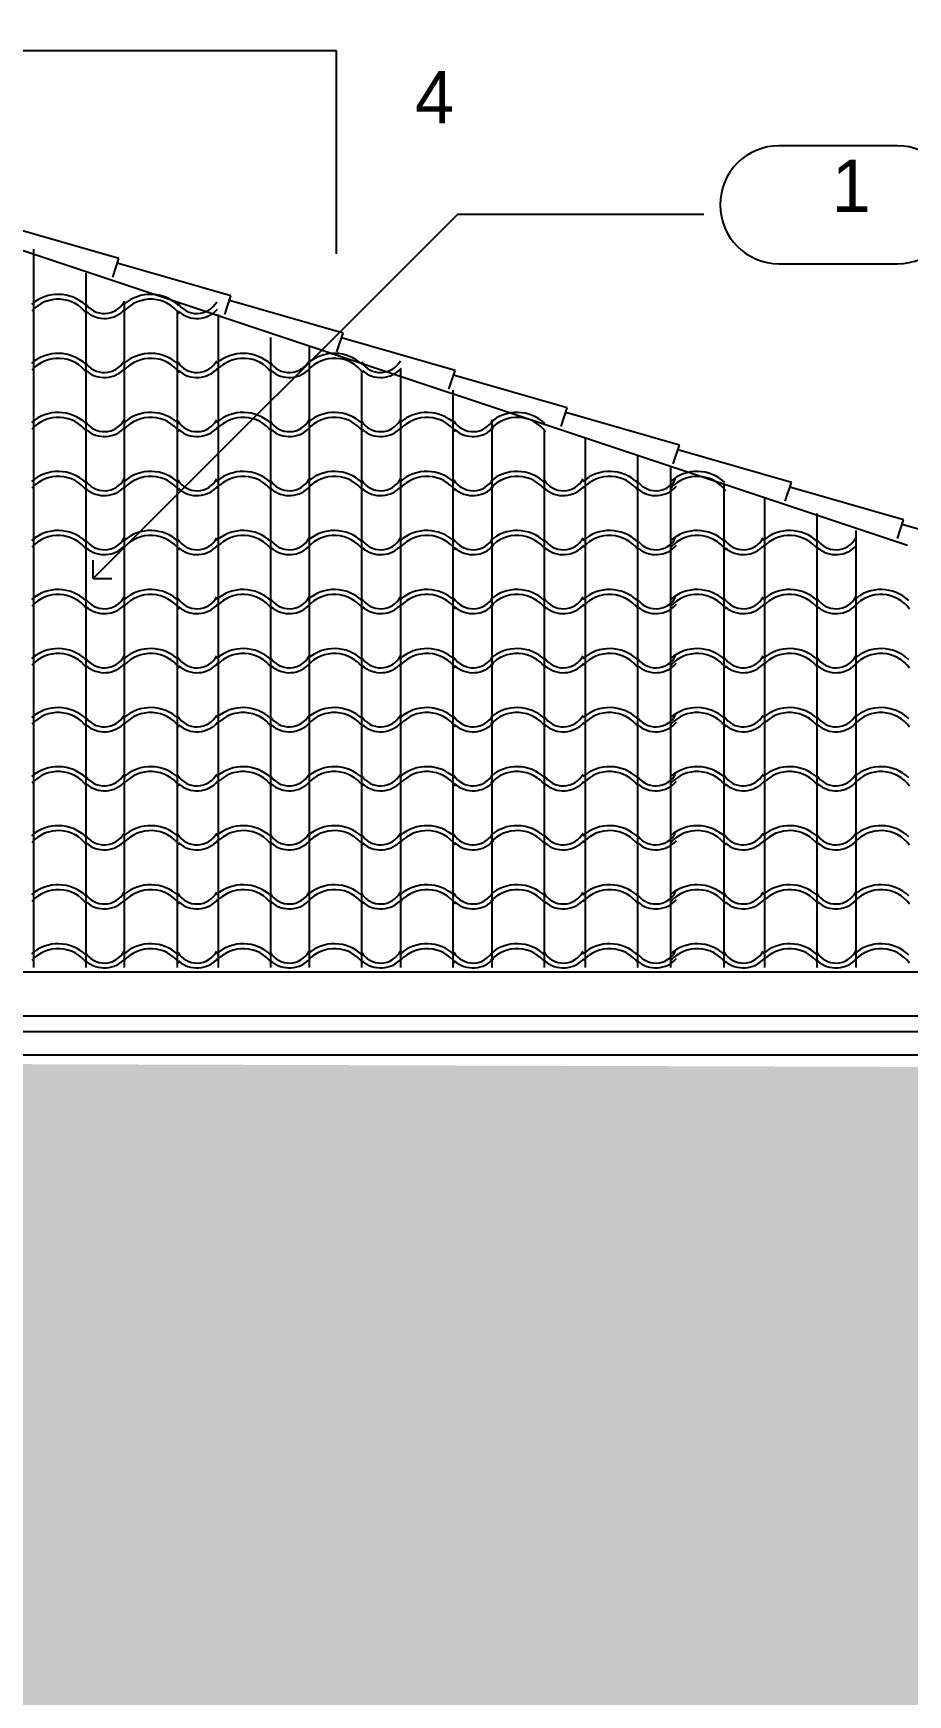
# Model space of a CAD drawing. Extents: x -92740 to -63661, y -15771 to -4391.
# Drawn here: x -80939.3 to -80844.7, y -13585.9 to -13406 of the extents above; entities that cross this region are included whole.
import ezdxf
from ezdxf.enums import TextEntityAlignment as Align

# ---------------------------------------------------------------- set-up
doc = ezdxf.new("R2010")
doc.units = 0
doc.header["$MEASUREMENT"] = 0
for name, color, linetype in [('B1NOTES', 2, 'Continuous'), ('ELEVATIONS', 7, 'Continuous'), ('ROOFTILE', 7, 'Continuous'), ('STUCCO', 4, 'Continuous')]:
    doc.layers.add(name, color=color, linetype=linetype)
doc.styles.add('DCADTXTSTYLE1', font='AVG_TP')

msp = doc.modelspace()

# ---------------------------------------------------------------- hatches: boundary and pattern name
at = {"layer": 'STUCCO', "linetype": 'Continuous', "ltscale": 12.78}
h = msp.add_hatch(dxfattribs=at)
h.set_pattern_fill('cement', color=9, scale=1.5625, style=0, pattern_type=2)
h.set_pattern_definition([(20, (0, 0), (-2.1376259, 5.8730789), [-6.09375015, 0.15625]), (55, (0, 0), (-5.1197003, 3.58485273), [-6.09375015, 0.15625]), (80, (0, 0), (-6.15504846, 1.0853011), [-6.09375015, 0.15625])])
h.paths.add_polyline_path([(-81393.78, -13516.19), (-81393.78, -13842.08), (-80716.44, -13842.08), (-80716.44, -13518.32)], flags=0)

# ---------------------------------------------------------------- linework, layer by layer
at = {"layer": 'B1NOTES', "color": 1, "linetype": 'Continuous', "ltscale": 12.78}
for p, q in [((-80845.84, -13418.21), (-80858.62, -13418.21)), ((-80858.62, -13430.99), (-80845.84, -13430.99))]:
    msp.add_line(p, q, dxfattribs=at)
for centre, start, end in [((-80858.62, -13424.6), 90, 180), ((-80845.84, -13424.6), 0, 90), ((-80858.62, -13424.6), 180, 270), ((-80845.84, -13424.6), 270, 360)]:
    msp.add_arc(centre, 6.39, start, end, dxfattribs=at)
at = {"layer": 'ELEVATIONS', "color": 1, "linetype": 'Continuous', "ltscale": 12.78}
for p, q in [((-80844.75, -13461.47), (-81011.04, -13406.04)), ((-80930.04, -13430.41), (-80942.33, -13426.87)), ((-80930.71, -13432.43), (-80930.04, -13430.41)), ((-80917.92, -13434.45), (-80930.21, -13430.91)), ((-80918.59, -13436.47), (-80917.92, -13434.45)), ((-80905.79, -13438.49), (-80918.08, -13434.95)), ((-80906.46, -13440.51), (-80905.79, -13438.49)), ((-80893.67, -13442.53), (-80905.96, -13438.99)), ((-80894.34, -13444.55), (-80893.67, -13442.53)), ((-80881.54, -13446.57), (-80893.84, -13443.03)), ((-80882.22, -13448.59), (-80881.54, -13446.57)), ((-80869.42, -13450.61), (-80881.71, -13447.08)), ((-80870.09, -13452.63), (-80869.42, -13450.61)), ((-80857.29, -13454.65), (-80869.59, -13451.12)), ((-80857.97, -13456.67), (-80857.29, -13454.65)), ((-80845.17, -13458.7), (-80857.46, -13455.16)), ((-80845.84, -13460.72), (-80845.17, -13458.7)), ((-80833.05, -13462.74), (-80845.34, -13459.2)), ((-80704.73, -13507.67), (-81406.49, -13507.67)), ((-80706.03, -13512.41), (-81405.47, -13512.41)), ((-80708.46, -13514.12), (-81402.83, -13514.12)), ((-80710.99, -13516.64), (-81400.3, -13516.64))]:
    msp.add_line(p, q, dxfattribs=at)
at = {"layer": 'ELEVATIONS', "color": 1, "linetype": 'Continuous', "ltscale": 8.52}
for p, q in [((-80971.15, -13407.92), (-80906.54, -13407.92)), ((-80906.54, -13407.92), (-80906.54, -13429.93)), ((-80932.81, -13465.07), (-80932.81, -13463.06)), ((-80932.81, -13465.07), (-80930.81, -13465.07))]:
    msp.add_line(p, q, dxfattribs=at)
at = {"layer": 'ELEVATIONS', "color": 2, "linetype": 'Continuous', "ltscale": 8.52}
for p, q in [((-80893.41, -13425.67), (-80932.81, -13465.07)), ((-80866.78, -13425.67), (-80893.41, -13425.67))]:
    msp.add_line(p, q, dxfattribs=at)
at = {"layer": 'ROOFTILE', "color": 7, "linetype": 'Continuous', "ltscale": 12.78}
for p, q in [((-80939.23, -13507.14), (-80939.23, -13429.4)), ((-80933.57, -13507.14), (-80933.57, -13432.01)), ((-80929.44, -13507.14), (-80929.44, -13435.05)), ((-80923.69, -13507.14), (-80923.69, -13436.06)), ((-80919.28, -13507.14), (-80919.28, -13436.47)), ((-80913.62, -13507.14), (-80913.62, -13438.96)), ((-80909.41, -13507.14), (-80909.41, -13439.91)), ((-80899.53, -13507.14), (-80899.53, -13442.33)), ((-80903.75, -13507.14), (-80903.75, -13442.64)), ((-80893.87, -13507.14), (-80893.87, -13444.66)), ((-80889.66, -13507.14), (-80889.66, -13447.88)), ((-80883.99, -13507.14), (-80883.99, -13449.03)), ((-80879.59, -13507.14), (-80879.59, -13449.85)), ((-80873.93, -13507.14), (-80873.93, -13451.74)), ((-80870.33, -13507.14), (-80870.33, -13452.94)), ((-80864.58, -13507.14), (-80864.58, -13454.86)), ((-80860.17, -13507.14), (-80860.17, -13456.32)), ((-80854.51, -13507.14), (-80854.51, -13458.02)), ((-80850.3, -13507.14), (-80850.3, -13459.87))]:
    msp.add_line(p, q, dxfattribs=at)
for centre, radius, start, end in [((-80936.61, -13438.67), 4.37, 46.5154, 131.1465), ((-80936.61, -13438.67), 3.84, 36.0644, 138.0128), ((-80931.61, -13433.94), 2.44, 211.6504, 331.6052), ((-80926.6, -13438.67), 4.37, 46.5154, 131.1465), ((-80926.6, -13438.67), 3.84, 36.0644, 138.0128), ((-80921.6, -13433.94), 2.44, 211.6504, 331.6052), ((-80931.61, -13433.94), 2.97, 228.3381, 319.0707), ((-80921.6, -13433.94), 2.97, 228.3381, 319.0707), ((-80936.61, -13445.06), 4.37, 46.5154, 131.1465), ((-80926.6, -13445.06), 4.37, 46.5154, 131.1465), ((-80916.6, -13445.06), 4.37, 46.5154, 131.1465), ((-80906.73, -13445.06), 4.37, 46.5154, 131.1465), ((-80936.61, -13445.06), 3.84, 36.0644, 138.0128), ((-80931.61, -13440.33), 2.44, 211.6504, 331.6052), ((-80931.61, -13440.33), 2.97, 228.3381, 319.0707), ((-80926.6, -13445.06), 3.84, 36.0644, 138.0128), ((-80921.6, -13440.33), 2.44, 211.6504, 331.6052), ((-80921.6, -13440.33), 2.97, 228.3381, 319.0707), ((-80916.6, -13445.06), 3.84, 36.0644, 138.0128), ((-80911.6, -13440.33), 2.44, 211.6504, 331.6052), ((-80911.6, -13440.33), 2.97, 228.3381, 319.0707), ((-80906.73, -13445.06), 3.84, 36.0644, 138.0128), ((-80901.73, -13440.33), 2.44, 211.6504, 331.6052), ((-80901.73, -13440.33), 2.97, 228.3381, 319.0707), ((-80936.61, -13451.45), 4.37, 46.5154, 131.1465), ((-80936.61, -13451.45), 3.84, 36.0644, 138.0128), ((-80931.61, -13446.72), 2.44, 211.6504, 331.6052), ((-80926.6, -13451.45), 4.37, 46.5154, 131.1465), ((-80926.6, -13451.45), 3.84, 36.0644, 138.0128), ((-80921.6, -13446.72), 2.44, 211.6504, 331.6052), ((-80916.6, -13451.45), 4.37, 46.5154, 131.1465), ((-80916.6, -13451.45), 3.84, 36.0644, 138.0128), ((-80911.6, -13446.72), 2.44, 211.6504, 331.6052), ((-80906.73, -13451.45), 4.37, 46.5154, 131.1465), ((-80906.73, -13451.45), 3.84, 36.0644, 138.0128), ((-80901.73, -13446.72), 2.44, 211.6504, 331.6052), ((-80896.73, -13451.45), 4.37, 46.5154, 131.1465), ((-80896.73, -13451.45), 3.84, 36.0644, 138.0128), ((-80891.73, -13446.72), 2.44, 211.6504, 331.6052), ((-80886.98, -13451.45), 4.37, 46.5154, 131.1465), ((-80886.98, -13451.45), 3.84, 36.0644, 138.0128), ((-80931.61, -13446.72), 2.97, 228.3381, 319.0707), ((-80921.6, -13446.72), 2.97, 228.3381, 319.0707), ((-80911.6, -13446.72), 2.97, 228.3381, 319.0707), ((-80901.73, -13446.72), 2.97, 228.3381, 319.0707), ((-80891.73, -13446.72), 2.97, 228.3381, 319.0707), ((-80936.61, -13457.84), 4.37, 46.5154, 131.1465), ((-80936.61, -13457.84), 3.84, 36.0644, 138.0128), ((-80931.61, -13453.11), 2.44, 211.6504, 331.6052), ((-80931.61, -13453.11), 2.97, 228.3381, 319.0707), ((-80926.6, -13457.84), 4.37, 46.5154, 131.1465), ((-80926.6, -13457.84), 3.84, 36.0644, 138.0128), ((-80921.6, -13453.11), 2.44, 211.6504, 331.6052), ((-80921.6, -13453.11), 2.97, 228.3381, 319.0707), ((-80916.6, -13457.84), 4.37, 46.5154, 131.1465), ((-80916.6, -13457.84), 3.84, 36.0644, 138.0128), ((-80911.6, -13453.11), 2.44, 211.6504, 331.6052), ((-80911.6, -13453.11), 2.97, 228.3381, 319.0707), ((-80906.73, -13457.84), 4.37, 46.5154, 131.1465), ((-80906.73, -13457.84), 3.84, 36.0644, 138.0128), ((-80901.73, -13453.11), 2.44, 211.6504, 331.6052), ((-80901.73, -13453.11), 2.97, 228.3381, 319.0707), ((-80896.73, -13457.84), 4.37, 46.5154, 131.1465), ((-80896.73, -13457.84), 3.84, 36.0644, 138.0128), ((-80891.73, -13453.11), 2.44, 211.6504, 331.6052), ((-80891.73, -13453.11), 2.97, 228.3381, 319.0707), ((-80886.98, -13457.84), 4.37, 46.5154, 131.1465), ((-80886.98, -13457.84), 3.84, 36.0644, 138.0128), ((-80881.98, -13453.11), 2.44, 211.6504, 331.6052), ((-80881.98, -13453.11), 2.97, 228.3381, 319.0707), ((-80876.97, -13457.84), 4.37, 46.5154, 131.1465), ((-80876.97, -13457.84), 3.84, 36.0644, 138.0128), ((-80871.97, -13453.11), 2.44, 211.6504, 331.6052), ((-80871.97, -13453.11), 2.97, 228.3381, 319.0707), ((-80867.5, -13457.84), 4.37, 46.5154, 131.1465), ((-80867.5, -13457.84), 3.84, 36.0644, 138.0128), ((-80936.61, -13464.23), 4.37, 46.5154, 131.1465), ((-80936.61, -13464.23), 3.84, 36.0644, 138.0128), ((-80926.6, -13464.23), 4.37, 46.5154, 131.1465), ((-80926.6, -13464.23), 3.84, 36.0644, 138.0128), ((-80916.6, -13464.23), 4.37, 46.5154, 131.1465), ((-80916.6, -13464.23), 3.84, 36.0644, 138.0128), ((-80906.73, -13464.23), 4.37, 46.5154, 131.1465), ((-80906.73, -13464.23), 3.84, 36.0644, 138.0128), ((-80896.73, -13464.23), 4.37, 46.5154, 131.1465), ((-80896.73, -13464.23), 3.84, 36.0644, 138.0128), ((-80886.98, -13464.23), 4.37, 46.5154, 131.1465), ((-80886.98, -13464.23), 3.84, 36.0644, 138.0128), ((-80876.97, -13464.23), 4.37, 46.5154, 131.1465), ((-80876.97, -13464.23), 3.84, 36.0644, 138.0128), ((-80867.5, -13464.23), 4.37, 46.5154, 131.1465), ((-80867.5, -13464.23), 3.84, 36.0644, 138.0128), ((-80857.5, -13464.23), 4.37, 46.5154, 131.1465), ((-80857.5, -13464.23), 3.84, 36.0644, 138.0128), ((-80931.61, -13459.5), 2.44, 211.6504, 331.6052), ((-80931.61, -13459.5), 2.97, 228.3381, 319.0707), ((-80921.6, -13459.5), 2.44, 211.6504, 331.6052), ((-80921.6, -13459.5), 2.97, 228.3381, 319.0707), ((-80911.6, -13459.5), 2.44, 211.6504, 331.6052), ((-80911.6, -13459.5), 2.97, 228.3381, 319.0707), ((-80901.73, -13459.5), 2.44, 211.6504, 331.6052), ((-80901.73, -13459.5), 2.97, 228.3381, 319.0707), ((-80891.73, -13459.5), 2.44, 211.6504, 331.6052), ((-80891.73, -13459.5), 2.97, 228.3381, 319.0707), ((-80881.98, -13459.5), 2.44, 211.6504, 331.6052), ((-80881.98, -13459.5), 2.97, 228.3381, 319.0707), ((-80871.97, -13459.5), 2.44, 211.6504, 331.6052), ((-80871.97, -13459.5), 2.97, 228.3381, 319.0707), ((-80862.5, -13459.5), 2.44, 211.6504, 331.6052), ((-80862.5, -13459.5), 2.97, 228.3381, 319.0707), ((-80852.49, -13459.5), 2.44, 211.6504, 331.6052), ((-80852.49, -13459.5), 2.97, 228.3381, 319.0707), ((-80936.61, -13470.62), 4.37, 46.5154, 131.1465), ((-80936.61, -13470.62), 3.84, 36.0644, 138.0128), ((-80931.61, -13465.89), 2.44, 211.6504, 331.6052), ((-80926.6, -13470.62), 4.37, 46.5154, 131.1465), ((-80926.6, -13470.62), 3.84, 36.0644, 138.0128), ((-80921.6, -13465.89), 2.44, 211.6504, 331.6052), ((-80916.6, -13470.62), 4.37, 46.5154, 131.1465), ((-80916.6, -13470.62), 3.84, 36.0644, 138.0128), ((-80911.6, -13465.89), 2.44, 211.6504, 331.6052), ((-80906.73, -13470.62), 4.37, 46.5154, 131.1465), ((-80906.73, -13470.62), 3.84, 36.0644, 138.0128), ((-80901.73, -13465.89), 2.44, 211.6504, 331.6052), ((-80896.73, -13470.62), 4.37, 46.5154, 131.1465), ((-80896.73, -13470.62), 3.84, 36.0644, 138.0128), ((-80891.73, -13465.89), 2.44, 211.6504, 331.6052), ((-80886.98, -13470.62), 4.37, 46.5154, 131.1465), ((-80886.98, -13470.62), 3.84, 36.0644, 138.0128), ((-80881.98, -13465.89), 2.44, 211.6504, 331.6052), ((-80876.97, -13470.62), 4.37, 46.5154, 131.1465), ((-80876.97, -13470.62), 3.84, 36.0644, 138.0128), ((-80871.97, -13465.89), 2.44, 211.6504, 331.6052), ((-80867.5, -13470.62), 4.37, 46.5154, 131.1465), ((-80867.5, -13470.62), 3.84, 36.0644, 138.0128), ((-80862.5, -13465.89), 2.44, 211.6504, 331.6052), ((-80857.5, -13470.62), 4.37, 46.5154, 131.1465), ((-80857.5, -13470.62), 3.84, 36.0644, 138.0128), ((-80852.49, -13465.89), 2.44, 211.6504, 331.6052), ((-80847.62, -13470.62), 4.37, 46.5154, 131.1465), ((-80847.62, -13470.62), 3.84, 36.0644, 138.0128), ((-80931.61, -13465.89), 2.97, 228.3381, 319.0707), ((-80921.6, -13465.89), 2.97, 228.3381, 319.0707), ((-80911.6, -13465.89), 2.97, 228.3381, 319.0707), ((-80901.73, -13465.89), 2.97, 228.3381, 319.0707), ((-80891.73, -13465.89), 2.97, 228.3381, 319.0707), ((-80881.98, -13465.89), 2.97, 228.3381, 319.0707), ((-80871.97, -13465.89), 2.97, 228.3381, 319.0707), ((-80862.5, -13465.89), 2.97, 228.3381, 319.0707), ((-80852.49, -13465.89), 2.97, 228.3381, 319.0707), ((-80936.61, -13477.01), 4.37, 46.5154, 131.1465), ((-80936.61, -13477.01), 3.84, 36.0644, 138.0128), ((-80926.6, -13477.01), 4.37, 46.5154, 131.1465), ((-80926.6, -13477.01), 3.84, 36.0644, 138.0128), ((-80916.6, -13477.01), 4.37, 46.5154, 131.1465), ((-80916.6, -13477.01), 3.84, 36.0644, 138.0128), ((-80906.73, -13477.01), 4.37, 46.5154, 131.1465), ((-80906.73, -13477.01), 3.84, 36.0644, 138.0128), ((-80896.73, -13477.01), 4.37, 46.5154, 131.1465), ((-80896.73, -13477.01), 3.84, 36.0644, 138.0128), ((-80886.98, -13477.01), 4.37, 46.5154, 131.1465), ((-80886.98, -13477.01), 3.84, 36.0644, 138.0128), ((-80876.97, -13477.01), 4.37, 46.5154, 131.1465), ((-80876.97, -13477.01), 3.84, 36.0644, 138.0128), ((-80867.5, -13477.01), 4.37, 46.5154, 131.1465), ((-80867.5, -13477.01), 3.84, 36.0644, 138.0128), ((-80857.5, -13477.01), 4.37, 46.5154, 131.1465), ((-80857.5, -13477.01), 3.84, 36.0644, 138.0128), ((-80847.62, -13477.01), 4.37, 46.5154, 131.1465), ((-80847.62, -13477.01), 3.84, 36.0644, 138.0128), ((-80931.61, -13472.28), 2.44, 211.6504, 331.6052), ((-80931.61, -13472.28), 2.97, 228.3381, 319.0707), ((-80921.6, -13472.28), 2.44, 211.6504, 331.6052), ((-80921.6, -13472.28), 2.97, 228.3381, 319.0707), ((-80911.6, -13472.28), 2.44, 211.6504, 331.6052), ((-80911.6, -13472.28), 2.97, 228.3381, 319.0707), ((-80901.73, -13472.28), 2.44, 211.6504, 331.6052), ((-80901.73, -13472.28), 2.97, 228.3381, 319.0707), ((-80891.73, -13472.28), 2.44, 211.6504, 331.6052), ((-80891.73, -13472.28), 2.97, 228.3381, 319.0707), ((-80881.98, -13472.28), 2.44, 211.6504, 331.6052), ((-80881.98, -13472.28), 2.97, 228.3381, 319.0707), ((-80871.97, -13472.28), 2.44, 211.6504, 331.6052), ((-80871.97, -13472.28), 2.97, 228.3381, 319.0707), ((-80862.5, -13472.28), 2.44, 211.6504, 331.6052), ((-80862.5, -13472.28), 2.97, 228.3381, 319.0707), ((-80852.49, -13472.28), 2.44, 211.6504, 331.6052), ((-80852.49, -13472.28), 2.97, 228.3381, 319.0707), ((-80936.61, -13483.4), 4.37, 46.5154, 131.1465), ((-80936.61, -13483.4), 3.84, 36.0644, 138.0128), ((-80931.61, -13478.67), 2.44, 211.6504, 331.6052), ((-80926.6, -13483.4), 4.37, 46.5154, 131.1465), ((-80926.6, -13483.4), 3.84, 36.0644, 138.0128), ((-80921.6, -13478.67), 2.44, 211.6504, 331.6052), ((-80916.6, -13483.4), 4.37, 46.5154, 131.1465), ((-80916.6, -13483.4), 3.84, 36.0644, 138.0128), ((-80911.6, -13478.67), 2.44, 211.6504, 331.6052), ((-80906.73, -13483.4), 4.37, 46.5154, 131.1465), ((-80906.73, -13483.4), 3.84, 36.0644, 138.0128), ((-80901.73, -13478.67), 2.44, 211.6504, 331.6052), ((-80896.73, -13483.4), 4.37, 46.5154, 131.1465), ((-80896.73, -13483.4), 3.84, 36.0644, 138.0128), ((-80891.73, -13478.67), 2.44, 211.6504, 331.6052), ((-80886.98, -13483.4), 4.37, 46.5154, 131.1465), ((-80886.98, -13483.4), 3.84, 36.0644, 138.0128), ((-80881.98, -13478.67), 2.44, 211.6504, 331.6052), ((-80876.97, -13483.4), 4.37, 46.5154, 131.1465), ((-80876.97, -13483.4), 3.84, 36.0644, 138.0128), ((-80871.97, -13478.67), 2.44, 211.6504, 331.6052), ((-80867.5, -13483.4), 4.37, 46.5154, 131.1465), ((-80867.5, -13483.4), 3.84, 36.0644, 138.0128), ((-80862.5, -13478.67), 2.44, 211.6504, 331.6052), ((-80857.5, -13483.4), 4.37, 46.5154, 131.1465), ((-80857.5, -13483.4), 3.84, 36.0644, 138.0128), ((-80852.49, -13478.67), 2.44, 211.6504, 331.6052), ((-80847.62, -13483.4), 4.37, 46.5154, 131.1465), ((-80847.62, -13483.4), 3.84, 36.0644, 138.0128), ((-80931.61, -13478.67), 2.97, 228.3381, 319.0707), ((-80921.6, -13478.67), 2.97, 228.3381, 319.0707), ((-80911.6, -13478.67), 2.97, 228.3381, 319.0707), ((-80901.73, -13478.67), 2.97, 228.3381, 319.0707), ((-80891.73, -13478.67), 2.97, 228.3381, 319.0707), ((-80881.98, -13478.67), 2.97, 228.3381, 319.0707), ((-80871.97, -13478.67), 2.97, 228.3381, 319.0707), ((-80862.5, -13478.67), 2.97, 228.3381, 319.0707), ((-80852.49, -13478.67), 2.97, 228.3381, 319.0707), ((-80936.61, -13489.79), 4.37, 46.5154, 131.1465), ((-80926.6, -13489.79), 4.37, 46.5154, 131.1465), ((-80916.6, -13489.79), 4.37, 46.5154, 131.1465), ((-80906.73, -13489.79), 4.37, 46.5154, 131.1465), ((-80896.73, -13489.79), 4.37, 46.5154, 131.1465), ((-80886.98, -13489.79), 4.37, 46.5154, 131.1465), ((-80876.97, -13489.79), 4.37, 46.5154, 131.1465), ((-80867.5, -13489.79), 4.37, 46.5154, 131.1465), ((-80857.5, -13489.79), 4.37, 46.5154, 131.1465), ((-80847.62, -13489.79), 4.37, 46.5154, 131.1465), ((-80936.61, -13489.79), 3.84, 36.0644, 138.0128), ((-80931.61, -13485.06), 2.44, 211.6504, 331.6052), ((-80931.61, -13485.06), 2.97, 228.3381, 319.0707), ((-80926.6, -13489.79), 3.84, 36.0644, 138.0128), ((-80921.6, -13485.06), 2.44, 211.6504, 331.6052), ((-80921.6, -13485.06), 2.97, 228.3381, 319.0707), ((-80916.6, -13489.79), 3.84, 36.0644, 138.0128), ((-80911.6, -13485.06), 2.44, 211.6504, 331.6052), ((-80911.6, -13485.06), 2.97, 228.3381, 319.0707), ((-80906.73, -13489.79), 3.84, 36.0644, 138.0128), ((-80901.73, -13485.06), 2.44, 211.6504, 331.6052), ((-80901.73, -13485.06), 2.97, 228.3381, 319.0707), ((-80896.73, -13489.79), 3.84, 36.0644, 138.0128), ((-80891.73, -13485.06), 2.44, 211.6504, 331.6052), ((-80891.73, -13485.06), 2.97, 228.3381, 319.0707), ((-80886.98, -13489.79), 3.84, 36.0644, 138.0128), ((-80881.98, -13485.06), 2.44, 211.6504, 331.6052), ((-80881.98, -13485.06), 2.97, 228.3381, 319.0707), ((-80876.97, -13489.79), 3.84, 36.0644, 138.0128), ((-80871.97, -13485.06), 2.44, 211.6504, 331.6052), ((-80871.97, -13485.06), 2.97, 228.3381, 319.0707), ((-80867.5, -13489.79), 3.84, 36.0644, 138.0128), ((-80862.5, -13485.06), 2.44, 211.6504, 331.6052), ((-80862.5, -13485.06), 2.97, 228.3381, 319.0707), ((-80857.5, -13489.79), 3.84, 36.0644, 138.0128), ((-80852.49, -13485.06), 2.44, 211.6504, 331.6052), ((-80852.49, -13485.06), 2.97, 228.3381, 319.0707), ((-80847.62, -13489.79), 3.84, 36.0644, 138.0128), ((-80936.61, -13496.18), 4.37, 46.5154, 131.1465), ((-80936.61, -13496.18), 3.84, 36.0644, 138.0128), ((-80931.61, -13491.45), 2.44, 211.6504, 331.6052), ((-80926.6, -13496.18), 4.37, 46.5154, 131.1465), ((-80926.6, -13496.18), 3.84, 36.0644, 138.0128), ((-80921.6, -13491.45), 2.44, 211.6504, 331.6052), ((-80916.6, -13496.18), 4.37, 46.5154, 131.1465), ((-80916.6, -13496.18), 3.84, 36.0644, 138.0128), ((-80911.6, -13491.45), 2.44, 211.6504, 331.6052), ((-80906.73, -13496.18), 4.37, 46.5154, 131.1465), ((-80906.73, -13496.18), 3.84, 36.0644, 138.0128), ((-80901.73, -13491.45), 2.44, 211.6504, 331.6052), ((-80896.73, -13496.18), 4.37, 46.5154, 131.1465), ((-80896.73, -13496.18), 3.84, 36.0644, 138.0128), ((-80891.73, -13491.45), 2.44, 211.6504, 331.6052), ((-80886.98, -13496.18), 4.37, 46.5154, 131.1465), ((-80886.98, -13496.18), 3.84, 36.0644, 138.0128), ((-80881.98, -13491.45), 2.44, 211.6504, 331.6052), ((-80876.97, -13496.18), 4.37, 46.5154, 131.1465), ((-80876.97, -13496.18), 3.84, 36.0644, 138.0128), ((-80871.97, -13491.45), 2.44, 211.6504, 331.6052), ((-80867.5, -13496.18), 4.37, 46.5154, 131.1465), ((-80867.5, -13496.18), 3.84, 36.0644, 138.0128), ((-80862.5, -13491.45), 2.44, 211.6504, 331.6052), ((-80857.5, -13496.18), 4.37, 46.5154, 131.1465), ((-80857.5, -13496.18), 3.84, 36.0644, 138.0128), ((-80852.49, -13491.45), 2.44, 211.6504, 331.6052), ((-80847.62, -13496.18), 4.37, 46.5154, 131.1465), ((-80847.62, -13496.18), 3.84, 36.0644, 138.0128), ((-80931.61, -13491.45), 2.97, 228.3381, 319.0707), ((-80921.6, -13491.45), 2.97, 228.3381, 319.0707), ((-80911.6, -13491.45), 2.97, 228.3381, 319.0707), ((-80901.73, -13491.45), 2.97, 228.3381, 319.0707), ((-80891.73, -13491.45), 2.97, 228.3381, 319.0707), ((-80881.98, -13491.45), 2.97, 228.3381, 319.0707), ((-80871.97, -13491.45), 2.97, 228.3381, 319.0707), ((-80862.5, -13491.45), 2.97, 228.3381, 319.0707), ((-80852.49, -13491.45), 2.97, 228.3381, 319.0707), ((-80936.61, -13502.57), 4.37, 46.5154, 131.1465), ((-80926.6, -13502.57), 4.37, 46.5154, 131.1465), ((-80916.6, -13502.57), 4.37, 46.5154, 131.1465), ((-80906.73, -13502.57), 4.37, 46.5154, 131.1465), ((-80896.73, -13502.57), 4.37, 46.5154, 131.1465), ((-80886.98, -13502.57), 4.37, 46.5154, 131.1465), ((-80876.97, -13502.57), 4.37, 46.5154, 131.1465), ((-80867.5, -13502.57), 4.37, 46.5154, 131.1465), ((-80857.5, -13502.57), 4.37, 46.5154, 131.1465), ((-80847.62, -13502.57), 4.37, 46.5154, 131.1465), ((-80936.61, -13502.57), 3.84, 36.0644, 138.0128), ((-80931.61, -13497.84), 2.44, 211.6504, 331.6052), ((-80931.61, -13497.84), 2.97, 228.3381, 319.0707), ((-80926.6, -13502.57), 3.84, 36.0644, 138.0128), ((-80921.6, -13497.84), 2.44, 211.6504, 331.6052), ((-80921.6, -13497.84), 2.97, 228.3381, 319.0707), ((-80916.6, -13502.57), 3.84, 36.0644, 138.0128), ((-80911.6, -13497.84), 2.44, 211.6504, 331.6052), ((-80911.6, -13497.84), 2.97, 228.3381, 319.0707), ((-80906.73, -13502.57), 3.84, 36.0644, 138.0128), ((-80901.73, -13497.84), 2.44, 211.6504, 331.6052), ((-80901.73, -13497.84), 2.97, 228.3381, 319.0707), ((-80896.73, -13502.57), 3.84, 36.0644, 138.0128), ((-80891.73, -13497.84), 2.44, 211.6504, 331.6052), ((-80891.73, -13497.84), 2.97, 228.3381, 319.0707), ((-80886.98, -13502.57), 3.84, 36.0644, 138.0128), ((-80881.98, -13497.84), 2.44, 211.6504, 331.6052), ((-80881.98, -13497.84), 2.97, 228.3381, 319.0707), ((-80876.97, -13502.57), 3.84, 36.0644, 138.0128), ((-80871.97, -13497.84), 2.44, 211.6504, 331.6052), ((-80871.97, -13497.84), 2.97, 228.3381, 319.0707), ((-80867.5, -13502.57), 3.84, 36.0644, 138.0128), ((-80862.5, -13497.84), 2.44, 211.6504, 331.6052), ((-80862.5, -13497.84), 2.97, 228.3381, 319.0707), ((-80857.5, -13502.57), 3.84, 36.0644, 138.0128), ((-80852.49, -13497.84), 2.44, 211.6504, 331.6052), ((-80852.49, -13497.84), 2.97, 228.3381, 319.0707), ((-80847.62, -13502.57), 3.84, 36.0644, 138.0128), ((-80936.61, -13508.96), 4.37, 46.5154, 131.1465), ((-80936.61, -13508.96), 3.84, 36.0644, 138.0128), ((-80931.61, -13504.23), 2.44, 211.6504, 331.6052), ((-80926.6, -13508.96), 4.37, 46.5154, 131.1465), ((-80926.6, -13508.96), 3.84, 36.0644, 138.0128), ((-80921.6, -13504.23), 2.44, 211.6504, 331.6052), ((-80916.6, -13508.96), 4.37, 46.5154, 131.1465), ((-80916.6, -13508.96), 3.84, 36.0644, 138.0128), ((-80911.6, -13504.23), 2.44, 211.6504, 331.6052), ((-80906.73, -13508.96), 4.37, 46.5154, 131.1465), ((-80906.73, -13508.96), 3.84, 36.0644, 138.0128), ((-80901.73, -13504.23), 2.44, 211.6504, 331.6052), ((-80896.73, -13508.96), 4.37, 46.5154, 131.1465), ((-80896.73, -13508.96), 3.84, 36.0644, 138.0128), ((-80891.73, -13504.23), 2.44, 211.6504, 331.6052), ((-80886.98, -13508.96), 4.37, 46.5154, 131.1465), ((-80886.98, -13508.96), 3.84, 36.0644, 138.0128), ((-80881.98, -13504.23), 2.44, 211.6504, 331.6052), ((-80876.97, -13508.96), 4.37, 46.5154, 131.1465), ((-80876.97, -13508.96), 3.84, 36.0644, 138.0128), ((-80871.97, -13504.23), 2.44, 211.6504, 331.6052), ((-80867.5, -13508.96), 4.37, 46.5154, 131.1465), ((-80867.5, -13508.96), 3.84, 36.0644, 138.0128), ((-80862.5, -13504.23), 2.44, 211.6504, 331.6052), ((-80857.5, -13508.96), 4.37, 46.5154, 131.1465), ((-80857.5, -13508.96), 3.84, 36.0644, 138.0128), ((-80852.49, -13504.23), 2.44, 211.6504, 331.6052), ((-80847.62, -13508.96), 4.37, 46.5154, 131.1465), ((-80847.62, -13508.96), 3.84, 36.0644, 138.0128), ((-80931.61, -13504.23), 2.97, 228.3381, 319.0707), ((-80921.6, -13504.23), 2.97, 228.3381, 319.0707), ((-80911.6, -13504.23), 2.97, 228.3381, 319.0707), ((-80901.73, -13504.23), 2.97, 228.3381, 319.0707), ((-80891.73, -13504.23), 2.97, 228.3381, 319.0707), ((-80881.98, -13504.23), 2.97, 228.3381, 319.0707), ((-80871.97, -13504.23), 2.97, 228.3381, 319.0707), ((-80862.5, -13504.23), 2.97, 228.3381, 319.0707), ((-80852.49, -13504.23), 2.97, 228.3381, 319.0707)]:
    msp.add_arc(centre, radius, start, end, dxfattribs=at)

# ---------------------------------------------------------------- texts
at = {"layer": 'B1NOTES', "color": 3, "linetype": 'Continuous', "ltscale": 8.52, "style": 'DCADTXTSTYLE1'}
msp.add_text('1', height=5.68, dxfattribs=at).set_placement((-80852.94, -13427.09), align=Align.BOTTOM_LEFT)
at = {"layer": 'ELEVATIONS', "color": 3, "linetype": 'Continuous', "ltscale": 8.52, "style": 'DCADTXTSTYLE1'}
msp.add_text('4', height=5.68, dxfattribs=at).set_placement((-80898.02, -13417.5), align=Align.BOTTOM_LEFT)

doc.saveas('drawing.dxf')
